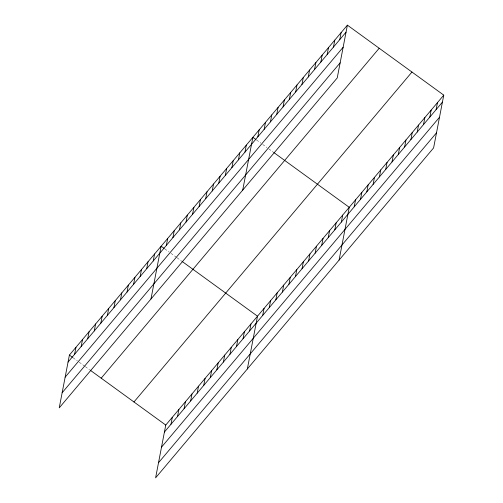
<?xml version="1.0" encoding="UTF-8"?>
<svg xmlns="http://www.w3.org/2000/svg" width="503" height="503" viewBox="0 0 503 503"><rect width="100%" height="100%" fill="white"/><g stroke="black" fill="none" stroke-linecap="round" stroke-linejoin="round"><path stroke-width="0.38" stroke-dasharray="2.52 1.89" d="M256.549 139.991L260.831 143.097M262.667 144.43L266.942 147.542M268.778 148.875L273.06 151.981M164.808 248.866L169.09 251.978M170.926 253.311L176.427 257.303M177.037 257.75L181.319 260.862M73.067 357.746L77.349 360.852M79.185 362.185L84.686 366.184M85.296 366.624L89.578 369.736"/><path stroke-width="0.75" d="M347.397 25.15L69.401 355.08L59.235 407.864L337.236 77.934L347.397 25.15L443.765 95.136L433.599 147.92L155.603 477.85L165.764 425.066L443.765 95.136M74.607 354.294L75.953 347.303M81.159 346.517L82.505 339.525M87.711 338.739L89.056 331.747M94.262 330.961L95.608 323.97M100.82 323.184L102.166 316.192M107.372 315.406L108.717 308.421M113.923 307.629L115.269 300.643M120.475 299.851L121.82 292.865M127.026 292.073L128.372 285.088M133.584 284.302L134.93 277.31M140.136 276.524L141.481 269.533M146.687 268.747L148.033 261.755M153.239 260.969L154.584 253.977M150.975 298.983L161.136 246.2L164.198 248.425M166.348 245.414L167.694 238.428M172.9 237.636L174.245 230.651M179.452 229.858L180.797 222.873M186.003 222.087L187.349 215.095M192.555 214.309L193.9 207.318M199.113 206.532L200.458 199.54M205.664 198.754L207.01 191.762M212.216 190.977L213.561 183.985M170.97 424.281L172.315 417.289M218.767 183.199L220.113 176.213M177.528 416.503L178.873 409.511M225.319 175.421L226.671 168.436M184.079 408.725L185.425 401.734M231.877 167.644L233.222 160.658M190.631 400.948L191.976 393.956M238.428 159.866L239.774 152.881M197.182 393.17L198.528 386.185M244.98 152.095L246.325 145.103M203.734 385.392L205.079 378.407M242.716 190.109L252.877 137.325L255.939 139.545M210.292 377.615L211.637 370.629M257.832 136.835L259.183 129.849M216.843 369.843L218.189 362.852M264.138 129.359L265.483 122.367M223.395 362.066L224.74 355.074M270.438 121.877L271.783 114.891M229.946 354.288L231.292 347.296M276.738 114.401L278.084 107.409M236.498 346.51L237.85 339.519M283.038 106.925L284.384 99.934M243.056 338.733L244.401 331.741M289.338 99.443L290.69 92.458M249.607 330.955L250.953 323.963M295.645 91.967L296.99 84.976M301.945 84.485L303.29 77.5M247.344 368.976L257.505 316.192L181.929 261.302M308.245 77.009L309.59 70.018M262.711 315.4L264.056 308.414M314.545 69.533L315.89 62.542M269.262 307.622L270.614 300.637M320.851 62.051L322.197 55.066M275.82 299.851L277.166 292.859M327.151 54.575L328.497 47.584M282.372 292.073L283.717 285.082M333.451 47.093L334.797 40.108M288.923 284.296L290.269 277.304M339.751 39.618L341.097 32.626M295.475 276.518L296.82 269.526M302.033 268.74L303.378 261.749M308.584 260.963L309.93 253.977M315.136 253.185L316.481 246.2M321.687 245.407L323.033 238.422M328.239 237.636L329.584 230.644M334.797 229.858L336.142 222.867M341.348 222.081L342.694 215.089M339.079 260.095L349.245 207.311L273.67 152.428M354.2 206.821L355.546 199.836M360.5 199.345L361.846 192.353M366.806 191.869L368.152 184.878M373.107 184.387L374.452 177.402M379.407 176.911L380.752 169.92M385.707 169.429L387.052 162.444M392.007 161.953L393.352 154.962M398.313 154.478L399.659 147.486M404.613 146.995L405.959 140.01M410.913 139.52L412.259 132.528M417.213 132.037L418.559 125.052M423.513 124.562L424.859 117.57M429.82 117.086L431.165 110.094M436.12 109.604L437.465 102.618M68.05 362.066L346.051 32.142M65.145 377.181L343.14 47.251M62.146 392.749L340.147 62.825M101.197 378.174L379.199 48.244M133.961 401.972L411.963 72.042M164.418 432.058L442.42 102.128M161.507 447.167L439.509 117.237M158.508 462.735L436.51 132.811M69.401 355.08L72.457 357.3M90.194 370.183L165.764 425.066"/></g></svg>
